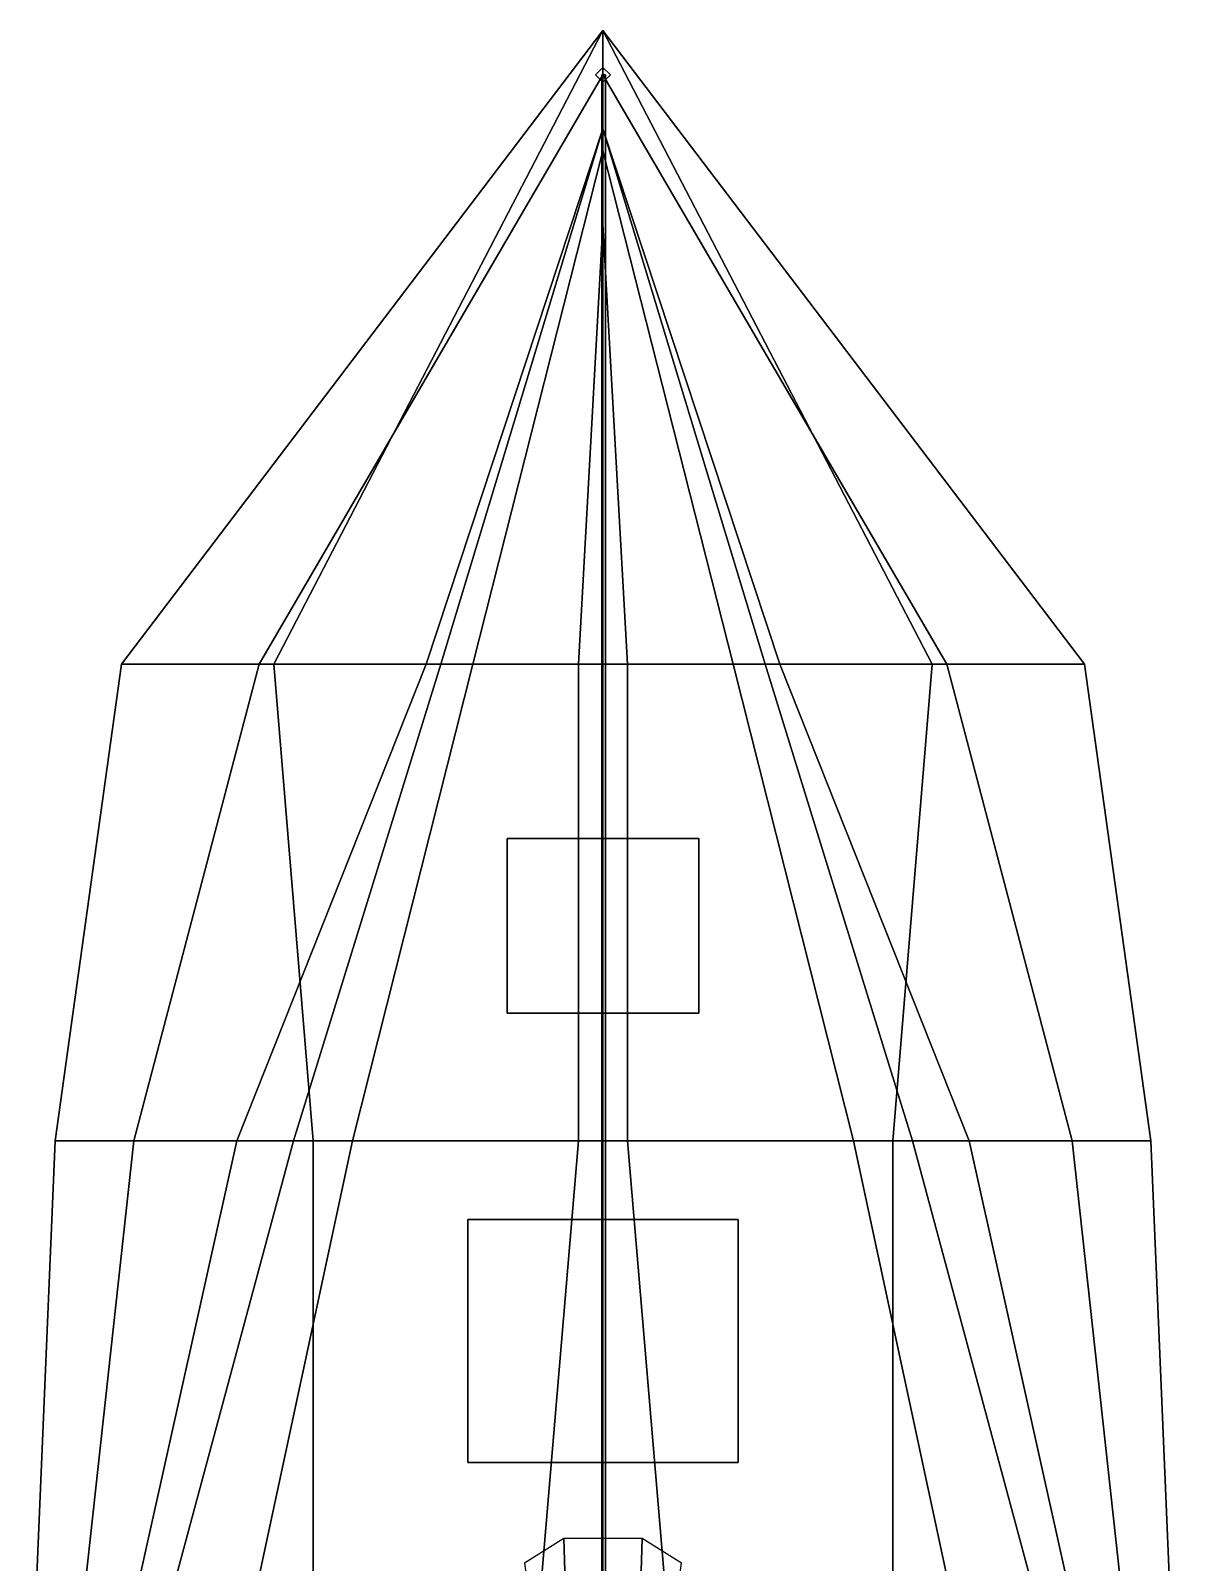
# Model space of a CAD drawing. Header units: millimetres. Extents: x -3 to 2.3, y -31.6 to 9.1.
# Drawn here: x -2.33 to 2.33, y 2.89 to 9.13 of the extents above; entities that cross this region are included whole.
import ezdxf

# ---------------------------------------------------------------- set-up
doc = ezdxf.new("R2010")
doc.units = ezdxf.units.MM
doc.layers.add('superstructure', color=3, linetype='Continuous')

msp = doc.modelspace()

# ---------------------------------------------------------------- linework, layer by layer
for points in [[(0, 9.13, 1.34), (0, 9.13, 1.34), (-1.96, 6.55, 1.26), (-1.34, 6.55, 1.46)], [(0, 9.13, 1.34), (0, 8.95, 0.78), (-1.4, 6.55, 0.85), (-1.96, 6.55, 1.26)], [(0, 9.13, 1.34), (0, 9.13, 1.34), (-1.34, 6.55, 1.46), (0, 6.55, 1.49)], [(1.96, 6.55, 1.26), (1.4, 6.55, 0.85), (0, 8.95, 0.78), (0, 9.13, 1.34)], [(1.34, 6.55, 1.46), (1.96, 6.55, 1.26), (0, 9.13, 1.34)], [(0, 6.55, 1.49), (1.34, 6.55, 1.46), (0, 9.13, 1.34)], [(0, 8.95, 0.78), (0, 8.73, 0.18), (-0.72, 6.55, 0.24), (-1.4, 6.55, 0.85)], [(0, 8.98, 1.34), (-0.03, 8.95, 1.34), (-0.03, 8.95, 3.22), (0, 8.98, 3.22)], [(0, 8.92, 3.22), (0.03, 8.95, 3.22), (0, 8.98, 3.22), (-0.03, 8.95, 3.22)], [(-0.03, 8.95, 1.34), (0, 8.92, 1.34), (0, 8.92, 3.22), (-0.03, 8.95, 3.22)], [(0.01, 8.95, 2.18), (-0.005, 8.95, 2.1887), (-0.005, -0.28, 4.88), (0.01, -0.28, 4.87)], [(-0.005, 8.95, 2.1887), (-0.005, 8.95, 2.1713), (-0.005, -0.28, 4.86), (-0.005, -0.28, 4.88)], [(-0.005, 8.95, 2.1713), (0.01, 8.95, 2.18), (0.01, -0.28, 4.87), (-0.005, -0.28, 4.86)], [(0.03, 8.95, 1.34), (0, 8.98, 1.34), (0, 8.98, 3.22), (0.03, 8.95, 3.22)], [(1.4, 6.55, 0.85), (0.72, 6.55, 0.24), (0, 8.73, 0.18), (0, 8.95, 0.78)], [(0, 8.92, 1.34), (0.03, 8.95, 1.34), (0.03, 8.95, 3.22), (0, 8.92, 3.22)], [(0, 8.73, 0.18), (0, 8.73, 0.18), (-0.66, 6.55, 0.14), (-0.72, 6.55, 0.24)], [(0, 8.73, 0.18), (0, 8.64, 0.02), (-0.53, 6.55, 0.02), (-0.66, 6.55, 0.14)], [(0.72, 6.55, 0.24), (0.66, 6.55, 0.14), (0, 8.73, 0.18)], [(0.66, 6.55, 0.14), (0.53, 6.55, 0.02), (0, 8.64, 0.02), (0, 8.73, 0.18)], [(0, 8.64, 0.02), (0, 8.34, -0.36), (-0.1, 6.55, -0.47), (-0.53, 6.55, 0.02)], [(0.53, 6.55, 0.02), (0.1, 6.55, -0.47), (0, 8.34, -0.36), (0, 8.64, 0.02)], [(0, 6.55, -0.64), (-0.1, 6.55, -0.47), (0, 8.34, -0.36), (0, 7.95, -0.53)], [(0, 7.95, -0.53), (0, 8.34, -0.36), (0.1, 6.55, -0.47), (0, 6.55, -0.64)], [(-1.96, 6.55, 1.26), (-1.4, 6.55, 0.85), (-1.91, 4.61, 0.89), (-2.23, 4.61, 1.3)], [(-1.34, 6.55, 1.46), (-1.96, 6.55, 1.26), (-2.23, 4.61, 1.3), (-1.18, 4.61, 1.5)], [(-1.4, 6.55, 0.85), (-0.72, 6.55, 0.24), (-1.49, 4.61, 0.28), (-1.91, 4.61, 0.89)], [(-0.72, 6.55, 0.24), (-0.66, 6.55, 0.14), (-1.26, 4.61, -0.05), (-1.49, 4.61, 0.28)], [(0, 6.55, 1.49), (-1.34, 6.55, 1.46), (-1.18, 4.61, 1.5), (0, 4.61, 1.53)], [(-0.66, 6.55, 0.14), (-0.53, 6.55, 0.02), (-1.02, 4.61, -0.1), (-1.26, 4.61, -0.05)], [(-0.53, 6.55, 0.02), (-0.1, 6.55, -0.47), (-0.1, 4.61, -0.64), (-1.02, 4.61, -0.1)], [(0, 4.61, -0.74), (-0.1, 4.61, -0.64), (-0.1, 6.55, -0.47), (0, 6.55, -0.64)], [(0, 6.55, -0.64), (0.1, 6.55, -0.47), (0.1, 4.61, -0.64), (0, 4.61, -0.74)], [(0, 4.61, 1.53), (1.18, 4.61, 1.5), (1.34, 6.55, 1.46), (0, 6.55, 1.49)], [(1.02, 4.61, -0.1), (0.1, 4.61, -0.64), (0.1, 6.55, -0.47), (0.53, 6.55, 0.02)], [(1.26, 4.61, -0.05), (1.02, 4.61, -0.1), (0.53, 6.55, 0.02), (0.66, 6.55, 0.14)], [(1.49, 4.61, 0.28), (1.26, 4.61, -0.05), (0.66, 6.55, 0.14), (0.72, 6.55, 0.24)], [(1.91, 4.61, 0.89), (1.49, 4.61, 0.28), (0.72, 6.55, 0.24), (1.4, 6.55, 0.85)], [(1.18, 4.61, 1.5), (2.23, 4.61, 1.3), (1.96, 6.55, 1.26), (1.34, 6.55, 1.46)], [(2.23, 4.61, 1.3), (1.91, 4.61, 0.89), (1.4, 6.55, 0.85), (1.96, 6.55, 1.26)], [(-0.39, 5.84, 1.57), (-0.39, 5.84, 1.5), (-0.39, 5.13, 1.51), (-0.39, 5.13, 1.57)], [(0.39, 5.84, 1.57), (0.39, 5.84, 1.5), (-0.39, 5.84, 1.5), (-0.39, 5.84, 1.57)], [(0.39, 5.13, 1.57), (0.39, 5.84, 1.57), (-0.39, 5.84, 1.57), (-0.39, 5.13, 1.57)], [(0.39, 5.13, 1.51), (0.39, 5.84, 1.5), (0.39, 5.84, 1.57), (0.39, 5.13, 1.57)], [(-0.39, 5.13, 1.57), (-0.39, 5.13, 1.51), (0.39, 5.13, 1.51), (0.39, 5.13, 1.57)], [(-1.18, 4.61, 1.5), (-2.23, 4.61, 1.3), (-2.33, 2.23, 1.3), (-1.18, 2.23, 1.5)], [(-2.23, 4.61, 1.3), (-1.91, 4.61, 0.89), (-2.17, 2.23, 0.89), (-2.33, 2.23, 1.3)], [(-1.91, 4.61, 0.89), (-1.49, 4.61, 0.28), (-2.02, 2.23, 0.28), (-2.17, 2.23, 0.89)], [(-1.49, 4.61, 0.28), (-1.26, 4.61, -0.05), (-1.9, 2.23, -0.42), (-2.02, 2.23, 0.28)], [(-1.26, 4.61, -0.05), (-1.02, 4.61, -0.1), (-1.53, 2.23, -0.42), (-1.9, 2.23, -0.42)], [(-1.02, 4.61, -0.1), (-0.1, 4.61, -0.64), (-0.3, 2.23, -0.64), (-1.53, 2.23, -0.42)], [(0, 4.61, 1.53), (-1.18, 4.61, 1.5), (-1.18, 2.23, 1.5), (0, 2.23, 1.53)], [(0, 2.23, -0.74), (-0.3, 2.23, -0.64), (-0.1, 4.61, -0.64), (0, 4.61, -0.74)], [(0, 4.61, -0.74), (0.1, 4.61, -0.64), (0.3, 2.23, -0.64), (0, 2.23, -0.74)], [(0, 2.23, 1.53), (1.18, 2.23, 1.5), (1.18, 4.61, 1.5), (0, 4.61, 1.53)], [(1.53, 2.23, -0.42), (0.3, 2.23, -0.64), (0.1, 4.61, -0.64), (1.02, 4.61, -0.1)], [(1.9, 2.23, -0.42), (1.53, 2.23, -0.42), (1.02, 4.61, -0.1), (1.26, 4.61, -0.05)], [(1.18, 2.23, 1.5), (2.33, 2.23, 1.3), (2.23, 4.61, 1.3), (1.18, 4.61, 1.5)], [(2.02, 2.23, 0.28), (1.9, 2.23, -0.42), (1.26, 4.61, -0.05), (1.49, 4.61, 0.28)], [(2.17, 2.23, 0.89), (2.02, 2.23, 0.28), (1.49, 4.61, 0.28), (1.91, 4.61, 0.89)], [(2.33, 2.23, 1.3), (2.17, 2.23, 0.89), (1.91, 4.61, 0.89), (2.23, 4.61, 1.3)], [(0.55, 3.3, 1.63), (0.55, 4.29, 1.63), (-0.55, 4.29, 1.63), (-0.55, 3.3, 1.63)], [(-0.55, 4.29, 1.63), (-0.55, 4.29, 1.53), (-0.55, 3.3, 1.53), (-0.55, 3.3, 1.63)], [(0.55, 4.29, 1.63), (0.55, 4.29, 1.53), (-0.55, 4.29, 1.53), (-0.55, 4.29, 1.63)], [(0.55, 3.3, 1.53), (0.55, 4.29, 1.53), (0.55, 4.29, 1.63), (0.55, 3.3, 1.63)], [(-0.55, 3.3, 1.63), (-0.55, 3.3, 1.53), (0.55, 3.3, 1.53), (0.55, 3.3, 1.63)]]:
    msp.add_3dface(points)
at = {"layer": 'superstructure'}
for points in [[(-0.28, 2.61, 2.37), (-0.15, 2.68, 2.31), (-0.16, 2.99, 1.31), (-0.32, 2.89, 1.31)], [(0.16, 2.99, 1.31), (-0.16, 2.99, 1.31), (-0.15, 2.68, 2.31), (0.15, 2.68, 2.31)], [(0.32, 2.89, 1.31), (0.16, 2.99, 1.31), (0.15, 2.68, 2.31), (0.28, 2.61, 2.37)]]:
    msp.add_3dface(points, dxfattribs=at)

doc.saveas('drawing.dxf')
